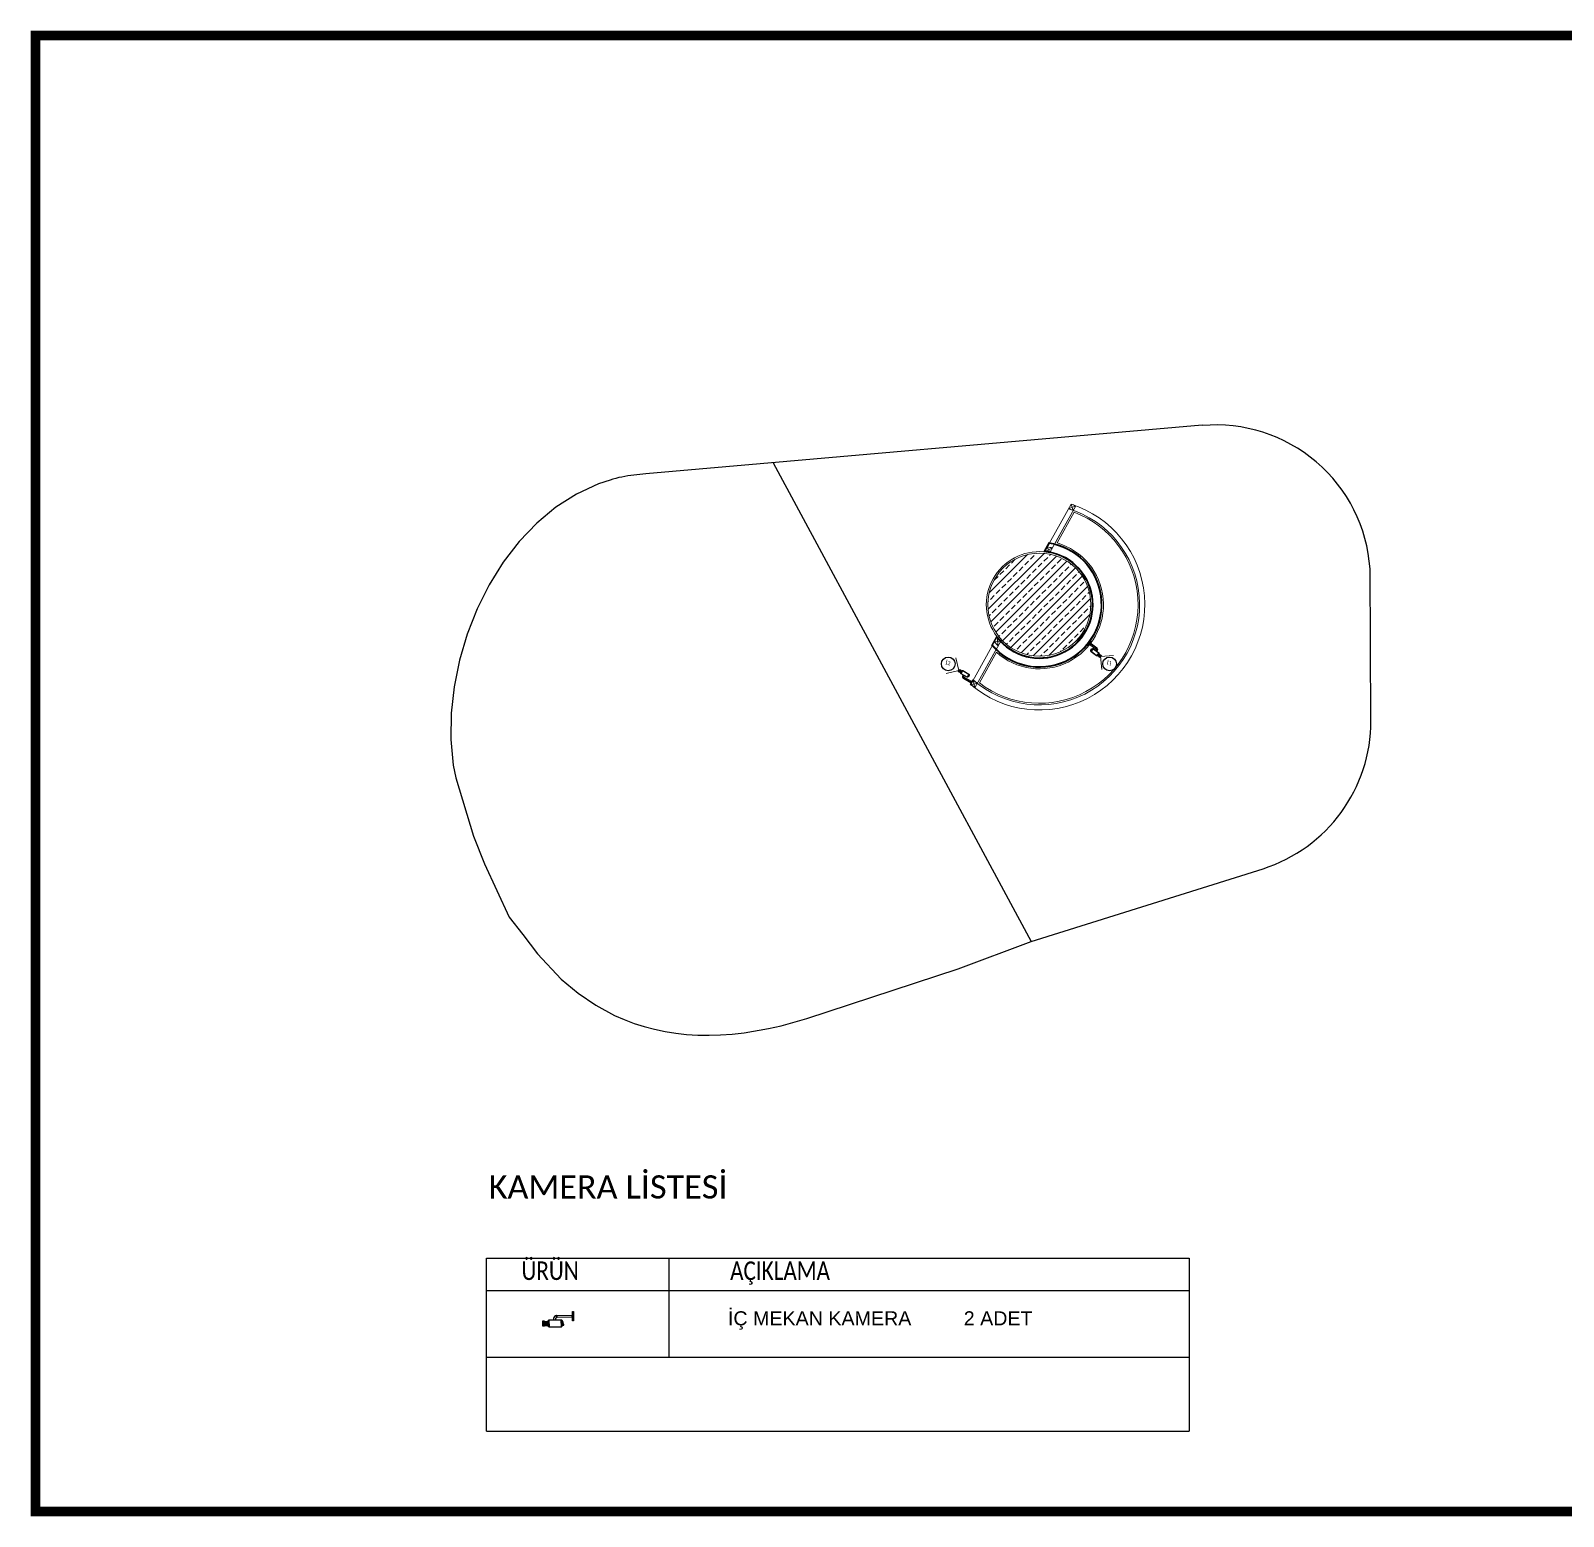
# Model space of a CAD drawing. Header units: millimetres. Extents: x 210628 to 232146, y -111309 to -91563.
# Drawn here: x 226019 to 228993, y -107825 to -104941 of the extents above; entities that cross this region are included whole.
import ezdxf

# ---------------------------------------------------------------- set-up
doc = ezdxf.new("R2010")
doc.units = ezdxf.units.MM
doc.linetypes.add('Dot & Dashed', pattern=[0.335139, 0.176389, -0.088194, 0, -0.070556])
doc.layers.get('0').update_dxf_attribs({"lineweight": 20})
for name, color, linetype, lineweight in [('ahsap', 34, 'Continuous', 25), ('alcıpan', 14, 'Continuous', 25), ('aydınlatma yazı', 1, 'Continuous', 20), ('demir-1', 103, 'Continuous', 20), ('mermer', 142, 'Continuous', 15), ('T_elektrik', 10, 'Continuous', 9), ('t_yazı', 23, 'Continuous', 25), ('tavanyazı', 7, 'Continuous', 25), ('tefris', 30, 'Continuous', 0)]:
    doc.layers.add(name, color=color, linetype=linetype, lineweight=lineweight)
for name, color, linetype in [('cctv', 3, 'Continuous'), ('S-COLS', 6, 'Continuous'), ('SMATV', 4, 'Continuous'), ('wall_gyps', 45, 'Continuous'), ('XR_FA_ARC_F0_UNIFREE$0$A960MN_Other Building', 8, 'Continuous')]:
    doc.layers.add(name, color=color, linetype=linetype)
doc.styles.get("Standard").update_dxf_attribs({"font": 'times.ttf', "height": 12})
doc.styles.add('text2', font='calibri.ttf', dxfattribs={"width": 0.8})
doc.styles.add('yazı', font='arial.ttf')

# ---------------------------------------------------------------- blocks, each defined once
blk = doc.blocks.new('kam')
h = blk.add_hatch(color=1)
edge = h.paths.add_edge_path(flags=16)
edge.add_line((-3143.126, 8517.33), (-3143.827, 8517.33))
edge.add_ellipse((-3143.827, 8517.269), major_axis=(0.0426, 0.0426), ratio=1, start_angle=45, end_angle=135)
edge.add_line((-3143.888, 8517.269), (-3143.888, 8517.031))
edge.add_ellipse((-3143.827, 8517.031), major_axis=(0.0426, 0.0426), ratio=1, start_angle=135, end_angle=225)
edge.add_line((-3143.827, 8516.971), (-3143.126, 8516.971))
edge.add_ellipse((-3143.126, 8517.031), major_axis=(0.0426, 0.0426), ratio=1, start_angle=225, end_angle=315)
edge.add_line((-3143.065, 8517.031), (-3143.065, 8517.269))
edge.add_ellipse((-3143.126, 8517.269), major_axis=(0.0426, 0.0426), ratio=1, start_angle=315, end_angle=405)
edge = h.paths.add_edge_path()
edge.add_line((-3143.126, 8517.339), (-3143.827, 8517.339))
edge.add_ellipse((-3143.827, 8517.269), major_axis=(0.0495, 0.0495), ratio=1, start_angle=45, end_angle=135)
edge.add_line((-3143.897, 8517.269), (-3143.897, 8517.031))
edge.add_ellipse((-3143.827, 8517.031), major_axis=(0.0495, 0.0495), ratio=1, start_angle=135, end_angle=225)
edge.add_line((-3143.827, 8516.961), (-3143.126, 8516.961))
edge.add_ellipse((-3143.126, 8517.031), major_axis=(0.0495, 0.0495), ratio=1, start_angle=225, end_angle=315)
edge.add_line((-3143.056, 8517.031), (-3143.056, 8517.269))
edge.add_ellipse((-3143.126, 8517.269), major_axis=(0.0495, 0.0495), ratio=1, start_angle=315, end_angle=405)
for points in [[(-3142.753, 8517.283), (-3142.873, 8517.283), (-3142.873, 8517.019), (-3142.753, 8517.019)], [(-3143.002, 8517.254), (-3143.036, 8517.254), (-3143.036, 8517.052), (-3143.002, 8517.052)]]:
    blk.add_hatch(color=1).paths.add_polyline_path(points)
at = {"color": 1}
for p, q in [((-3143.897, 8517.269), (-3143.897, 8517.031)), ((-3143.888, 8517.269), (-3143.888, 8517.031)), ((-3143.827, 8517.339), (-3143.827, 8516.961)), ((-3143.126, 8517.339), (-3143.827, 8517.339)), ((-3143.126, 8517.33), (-3143.827, 8517.33)), ((-3143.126, 8516.961), (-3143.126, 8517.339)), ((-3143.065, 8517.031), (-3143.065, 8517.269)), ((-3143.056, 8517.031), (-3143.056, 8517.269)), ((-3142.894, 8517.263), (-3142.98, 8517.263)), ((-3142.98, 8517.263), (-3142.98, 8517.044)), ((-3142.894, 8517.044), (-3142.894, 8517.263)), ((-3142.753, 8517.283), (-3142.873, 8517.283)), ((-3142.873, 8517.283), (-3142.873, 8517.019)), ((-3142.753, 8517.019), (-3142.753, 8517.283)), ((-3143.897, 8517.25), (-3143.961, 8517.25)), ((-3143.961, 8517.25), (-3143.961, 8517.189)), ((-3143.961, 8517.189), (-3143.897, 8517.189)), ((-3143.897, 8517.163), (-3143.934, 8517.163)), ((-3143.934, 8517.163), (-3143.934, 8517.071)), ((-3143.934, 8517.071), (-3143.897, 8517.071)), ((-3143.827, 8516.971), (-3143.126, 8516.971)), ((-3143.827, 8516.961), (-3143.126, 8516.961)), ((-3143.002, 8517.254), (-3143.036, 8517.254)), ((-3143.036, 8517.254), (-3143.036, 8517.052)), ((-3143.036, 8517.052), (-3143.002, 8517.052)), ((-3143.002, 8517.052), (-3143.002, 8517.254)), ((-3142.894, 8517.236), (-3142.98, 8517.236)), ((-3142.894, 8517.208), (-3142.98, 8517.208)), ((-3142.894, 8517.18), (-3142.98, 8517.18)), ((-3142.894, 8517.152), (-3142.98, 8517.152)), ((-3142.894, 8517.124), (-3142.98, 8517.124)), ((-3142.894, 8517.096), (-3142.98, 8517.096)), ((-3142.894, 8517.068), (-3142.98, 8517.068)), ((-3142.98, 8517.044), (-3142.894, 8517.044)), ((-3142.873, 8517.019), (-3142.753, 8517.019))]:
    blk.add_line(p, q, dxfattribs=at)
for centre, major_axis, start_param, end_param in [((-3143.827, 8517.269), (0.0495, 0.0495), 0.785398, 2.356194), ((-3143.827, 8517.269), (0.0426, 0.0426), 0.785398, 2.356194), ((-3143.126, 8517.269), (0.0495, 0.0495), 5.497787, 7.068583), ((-3143.126, 8517.269), (0.0426, 0.0426), 5.497787, 7.068583), ((-3143.827, 8517.031), (0.0495, 0.0495), 2.356194, 3.926991), ((-3143.827, 8517.031), (0.0426, 0.0426), 2.356194, 3.926991), ((-3143.126, 8517.031), (0.0495, 0.0495), 3.926991, 5.497787), ((-3143.126, 8517.031), (0.0426, 0.0426), 3.926991, 5.497787)]:
    blk.add_ellipse(centre, major_axis=major_axis, ratio=1, start_param=start_param, end_param=end_param, dxfattribs=at)
blk = doc.blocks.new('kamera')
at = {"layer": 'cctv', "color": 1}
for p, q in [((-18.9, 10.6), (-19.9, 9.2)), ((-17, 9.2), (-18, 7.8))]:
    blk.add_line(p, q, dxfattribs=at)
for points in [[(-14.1, 11.6), (-13.8, 11.4), (-15.4, 9.2), (-15.6, 9.3)], [(-14, 11.2), (-14, 11.2), (-15.2, 9.3), (-15.2, 9.3)], [(-14, 11.2), (-0.8, 1.9), (-2.1, 0.1), (-15.2, 9.3)], [(2.1, 4.7), (2.9, 4.1), (-2.9, -4.1), (-3.7, -3.6)]]:
    blk.add_lwpolyline(points, close=True, dxfattribs=at)
for centre, radius, start, end in [((-16, 7.7), 4.08, 63.7243, 135.4103), ((-15.9, 7.5), 2.02, 79.4581, 124.8672)]:
    blk.add_arc(centre, radius, start, end, dxfattribs=at)
at = {"layer": 'SMATV', "color": 6, "linetype": 'Dot & Dashed', "extrusion": (0, 0, -1), "xscale": -18.97046912377849, "yscale": 18.97046910458119, "zscale": -18.97046912377849, "rotation": 215.1445265679582}
blk.add_blockref('kam', (-44226, 166452.3), dxfattribs=at)
blk = doc.blocks.new('dgdf')
at = {"layer": 'T_elektrik'}
for q in [(230182.7, -96015.8), (230160.1, -96042.9)]:
    blk.add_line((230157.8, -96018), q, dxfattribs=at)
at = {"xscale": -1, "rotation": 287.7683062402713}
blk.add_blockref('kamera', (230135.7, -95991.8), dxfattribs=at)

msp = doc.modelspace()

# ---------------------------------------------------------------- hatches: boundary and pattern name
at = {"layer": 'S-COLS', "lineweight": 5}
h = msp.add_hatch(dxfattribs=at)
h.set_pattern_fill('FP_2837', color=256, scale=0.1, style=0, pattern_type=2)
h.set_pattern_definition([(45, (159576.04, -138455.316), (-14.826403, 14.826403), []), (45, (159590.867, -138455.316), (-14.826403, 14.826403), [10.4838, -5.2419])])
h.paths.add_polyline_path([(227976.04, -106155.32), (227987.24, -106154.69), (227998.29, -106152.81), (228009.07, -106149.7), (228019.43, -106145.41), (228029.24, -106139.99), (228038.39, -106133.5), (228046.75, -106126.03), (228054.22, -106117.67), (228060.71, -106108.52), (228066.14, -106098.7), (228070.43, -106088.34), (228073.53, -106077.57), (228075.41, -106066.51), (228076.04, -106055.32), (228075.41, -106044.12), (228073.53, -106033.06), (228070.43, -106022.29), (228066.14, -106011.93), (228060.71, -106002.11), (228054.22, -105992.97), (228046.75, -105984.61), (228038.01, -105976.86), (228029.24, -105970.64), (228019.43, -105965.22), (228009.07, -105960.93), (227998.29, -105957.82), (227987.24, -105955.94), (227976.04, -105955.32), (227964.84, -105955.94), (227953.79, -105957.82), (227943.01, -105960.93), (227932.65, -105965.22), (227922.84, -105970.64), (227913.69, -105977.13), (227905.33, -105984.61), (227897.86, -105992.97), (227891.37, -106002.11), (227885.94, -106011.93), (227881.65, -106022.29), (227878.55, -106033.06), (227876.67, -106044.12), (227876.04, -106055.32), (227876.67, -106066.51), (227878.55, -106077.57), (227881.65, -106088.34), (227885.94, -106098.7), (227891.37, -106108.52), (227897.86, -106117.67), (227905.33, -106126.03), (227913.69, -106133.5), (227922.84, -106139.99), (227933.47, -106145.75), (227943.01, -106149.7), (227953.79, -106152.81), (227964.84, -106154.69)], flags=0)

# ---------------------------------------------------------------- linework, layer by layer
at = {"color": 2, "const_width": 18.49}
msp.add_lwpolyline([(226027.78, -107815.57), (226027.78, -104950.49), (232136.46, -104950.49), (232136.46, -107815.57)], close=True, dxfattribs=at)
at = {"layer": 'ahsap', "elevation": 0}
msp.add_lwpolyline([(227929.08, -106143.36), (227929.08, -106143.36)], dxfattribs=at)
at = {"layer": 'alcıpan', "elevation": 0}
for points in [[(227994.42, -105935.2), (227984.72, -105952.68)], [(227995.74, -105935.41), (227986.08, -105952.8)], [(227883.83, -106134.31), (227893.54, -106116.83)]]:
    msp.add_lwpolyline(points, dxfattribs=at)
at = {"layer": 'alcıpan'}
for centre, radius, start, end in [((227976.15, -106055.32, 0), 121.5, 220.54957, 81.3513), ((227976.15, -106055.32, 0), 120.25, 220.9632, 81.57297), ((227976.15, -106055.32, 0), 103, 216.67043, 85.23044), ((227976.15, -106055.32, 0), 104.25, 217.72964, 84.92091), ((227976.04, -106055.32, 0), 201, 240.95414, 240.95448)]:
    msp.add_arc(centre, radius, start, end, dxfattribs=at)
at = {"layer": 'demir-1'}
for p, q in [((227986.08, -105952.8, 0), (228037.49, -105860.23, 0)), ((227996.65, -105954.37, 0), (228046.76, -105863.57, 0)), ((228007.44, -105934.82, 0), (228040.48, -105874.95, 0)), ((228010.42, -105935.63, 0), (228043.33, -105875.99, 0)), ((228041.95, -105872.29, 0), (228046.76, -105863.57, 0)), ((227850.83, -106216.92, 0), (227901.24, -106126.01, 0)), ((227889.12, -106127.37, 0), (227901.28, -106126.06, 0)), ((227894.36, -106117.92, 0), (227896.21, -106135.19, 0)), ((227857.22, -106205.41, 0), (227890.43, -106145.61, 0)), ((227859.62, -106207.28, 0), (227892.7, -106147.71, 0)), ((227842.89, -106210.6, 0), (227855.73, -106208.08, 0)), ((227850.83, -106216.92, 0), (227847.84, -106201.69, 0))]:
    msp.add_line(p, q, dxfattribs=at)
at = {"layer": 'demir-1', "elevation": 0}
for points in [[(228046.76, -105863.57), (228032.52, -105869.17)], [(228037.49, -105860.23), (228041.95, -105872.29)], [(228001.72, -105945.26), (227986.12, -105952.76)], [(227991.35, -105943.32), (227996.66, -105954.38)], [(227991.51, -105953.48), (227991.51, -105953.47)], [(227842.89, -106210.6), (227894.36, -106117.92)]]:
    msp.add_lwpolyline(points, dxfattribs=at)
at = {"layer": 'demir-1'}
msp.add_circle((227976.15, -106055.32, 0), 100, dxfattribs=at)
for centre, radius, start, end in [((227976.15, -106055.32, 0), 204.5, 229.35614, 72.54736), ((227976.15, -106055.32, 0), 194.5, 228.75101, 73.15235), ((227976.15, -106055.32, 0), 191.5, 232.51521, 69.46391), ((227976.15, -106055.32, 0), 194.5, 70.22618, 73.15235), ((228012.65, -105943.94, 0), 87.31, 67.00604, 73.47616), ((227976.15, -106055.32, 0), 124.5, 227.90616, 74.02394), ((227975.53, -106056.47, 0), 114.25, 76.74618, 82.03901), ((227976.15, -106055.32, 0), 126.5, 75.18319, 75.18949), ((227975.53, -106056.47, 0), 104.25, 78.30643, 84.17109), ((227973.94, -106057.55, 0), 109.86, 219.45752, 224.96704), ((227977.02, -106050.31, 0), 209, 230.07656, 232.85923), ((227977.02, -106050.31, 0), 199, 229.52287, 232.4465)]:
    msp.add_arc(centre, radius, start, end, dxfattribs=at)
at = {"layer": 'mermer', "elevation": 0}
msp.add_lwpolyline([(228022.86, -105967.04), (228022.86, -105967.04)], dxfattribs=at)
at = {"layer": 'T_elektrik'}
for q in [(228119.76, -106153.77), (228097.12, -106180.93)]:
    msp.add_line((228094.86, -106156.03), q, dxfattribs=at)
at = {"layer": 't_yazı'}
msp.add_line((227257.05, -107323.79), (227257.05, -107516.07), dxfattribs=at)
at = {"layer": 'tavanyazı'}
for p, q in [((226902.92, -107386.79), (228267.08, -107386.79)), ((226902.92, -107516.07), (228267.08, -107516.07)), ((226902.92, -107659.73), (228267.08, -107659.73))]:
    msp.add_line(p, q, dxfattribs=at)
msp.add_lwpolyline([(226902.92, -107659.73), (226902.92, -107323.79), (228267.08, -107323.79), (228267.08, -107659.73)], dxfattribs=at)
at = {"layer": 'tefris'}
msp.add_arc((227976.15, -106055.32, 0), 103, 85.23044, 216.67043, dxfattribs=at)
at = {"layer": 'wall_gyps', "color": 2}
for centre in [(227799.32, -106170.22), (228112.28, -106170.29)]:
    msp.add_circle(centre, 13.29, dxfattribs=at)
at = {"layer": 'XR_FA_ARC_F0_UNIFREE$0$A960MN_Other Building', "elevation": 0}
for points in [[(228292.11, -105706.85), (227212.52, -105801.29), (227189.11, -105804.23, 0.0591467), (227142.91, -105813.67), (227120.59, -105821.06), (227077.98, -105840.77), (227037.92, -105866.02), (227000.71, -105896.92), (226966.59, -105932.82), (226935.81, -105973.03), (226908.6, -106016.86), (226885.2, -106063.61), (226865.87, -106112.61), (226850.83, -106163.15), (226840.34, -106214.55), (226834.63, -106266.11), (226833.95, -106317.14), (226838.53, -106366.96), (226843.61, -106391.37), (226878.18, -106504.55), (226899.33, -106558.39), (226947.19, -106661.88), (226973.84, -106695.48), (227002.29, -106733.08), (227048.26, -106781.89), (227081.09, -106809.42), (227115.61, -106832.93), (227151.83, -106852.45), (227170.56, -106860.71), (227189.71, -106867.98), (227209.27, -106874.26), (227229.23, -106879.54), (227249.6, -106883.84), (227270.37, -106887.14), (227291.54, -106889.46), (227313.11, -106890.79), (227335.06, -106891.14), (227357.41, -106890.5), (227380.15, -106888.88), (227403.27, -106886.28), (227450.66, -106878.15), (227474.91, -106872.61), (227524.54, -106858.63), (227818.73, -106762.23), (227960.19, -106709.06)], [(227459.7, -105780.29), (227960.19, -106709.06), (228410.14, -106567.8, 0.3268739), (228619.66, -106280.56), (228617.81, -105985.62, 0.4203782), (228292.41, -105707.8)]]:
    msp.add_lwpolyline(points, format="xyb", dxfattribs=at)

# ---------------------------------------------------------------- block references
at = {"xscale": -1, "rotation": 287.7683062402713}
msp.add_blockref('kamera', (228072.67, -106129.77), dxfattribs=at)
at = {"xscale": 1.8, "yscale": 1.8, "zscale": 1.8, "rotation": 35.96900224212701}
msp.add_blockref('kamera', (227071.87, -107436.3), dxfattribs=at)
at = {"layer": 'demir-1', "rotation": 187.8742966853649}
msp.add_blockref('dgdf', (468961.91, -169764.13, 0), dxfattribs=at)

# ---------------------------------------------------------------- texts
at = {"layer": 'aydınlatma yazı', "color": 1, "char_height": 27.3, "width": 1327.8306, "attachment_point": 1, "style": 'yazı'}
for s, insert in [('İÇ MEKAN KAMERA', (227371.7, -107426.8)), ('2 ADET', (227829.33, -107426.8))]:
    msp.add_mtext(s, dxfattribs=dict(at, insert=insert))
at = {"layer": 't_yazı', "color": 1, "insert": (226907.45, -107162.93), "char_height": 45, "width": 829.1234, "attachment_point": 1, "style": 'yazı'}
msp.add_mtext('{\\fCalibri|b0|i0|c0|p34;KAMERA LİSTESİ}', dxfattribs=at)
at = {"layer": 't_yazı', "char_height": 36, "width": 1510.0534, "attachment_point": 1, "style": 'text2'}
for s, insert in [('ÜRÜN', (226971.11, -107330.07)), ('AÇIKLAMA', (227375.97, -107330.07))]:
    msp.add_mtext(s, dxfattribs=dict(at, insert=insert))
at = {"layer": 'wall_gyps', "color": 1, "char_height": 8, "attachment_point": 3, "rotation": 351.14827}
for s, insert in [('İ2', (227804.46, -106165.32)), ('İ1', (228117.42, -106165.39))]:
    msp.add_mtext_dynamic_manual_height_columns(s, width=9.506, gutter_width=12.5, heights=[0], dxfattribs=dict(at, insert=insert))

doc.saveas('drawing.dxf')
